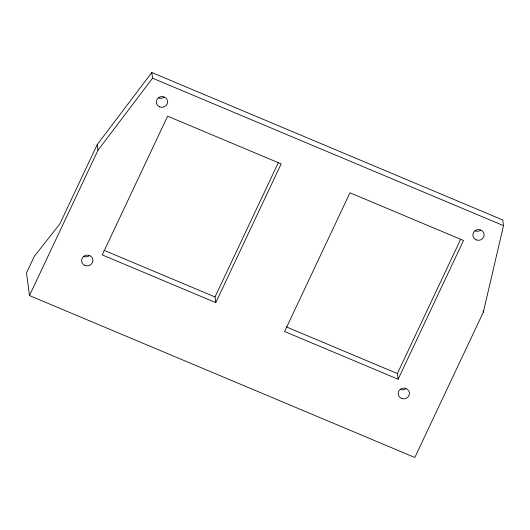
<?xml version="1.0" encoding="UTF-8"?>
<svg xmlns="http://www.w3.org/2000/svg" width="530" height="530" viewBox="0 0 530 530"><rect width="100%" height="100%" fill="white"/><g stroke="black" fill="none" stroke-linecap="round" stroke-linejoin="round"><path stroke-width="0.79" d="M483.34 312.137L503.5 225.634L502.751 219.97L151.812 72.524L97.242 144.571L59.877 223.845L34.284 256.394L26.5 272.91L29.481 295.574L414.831 457.476L483.34 312.137L483.121 310.52M29.481 295.574L97.99 150.235L152.554 78.188L151.812 72.524M215.776 302.61L281.165 163.883L167.626 116.176L102.237 254.91L215.776 302.61L215.028 296.946L278.31 162.69M398.129 379.228L463.518 240.494L349.979 192.794L284.59 331.522L398.129 379.228L397.381 373.564L460.663 239.308M152.554 78.188L503.5 225.634M103.774 250.206L215.028 296.946M286.127 326.818L397.381 373.564M97.242 144.571L97.99 150.235M480.624 230.219A5.671 5.406 -7.5 0 1 474.986 230.815M89.351 255.771A5.671 5.406 -7.5 0 1 83.713 256.374M405.887 388.768A5.671 5.406 -7.5 0 1 400.249 389.365M164.081 97.222A5.671 5.406 -7.5 0 1 158.45 97.818M401.442 398.427A5.671 5.406 -7.5 0 0 409.418 392.876A5.671 5.406 -7.5 0 0 400.481 389.119A5.671 5.406 -7.5 0 0 401.442 398.427M476.178 239.878A5.671 5.406 -7.5 0 0 484.148 234.326A5.671 5.406 -7.5 0 0 475.211 230.57A5.671 5.406 -7.5 0 0 476.178 239.878M84.906 265.437A5.671 5.406 -7.5 0 0 92.882 259.879A5.671 5.406 -7.5 0 0 83.939 256.123A5.671 5.406 -7.5 0 0 84.906 265.437M159.643 106.888A5.671 5.406 -7.5 0 0 167.612 101.329A5.671 5.406 -7.5 0 0 158.675 97.573A5.671 5.406 -7.5 0 0 159.643 106.888"/></g></svg>
